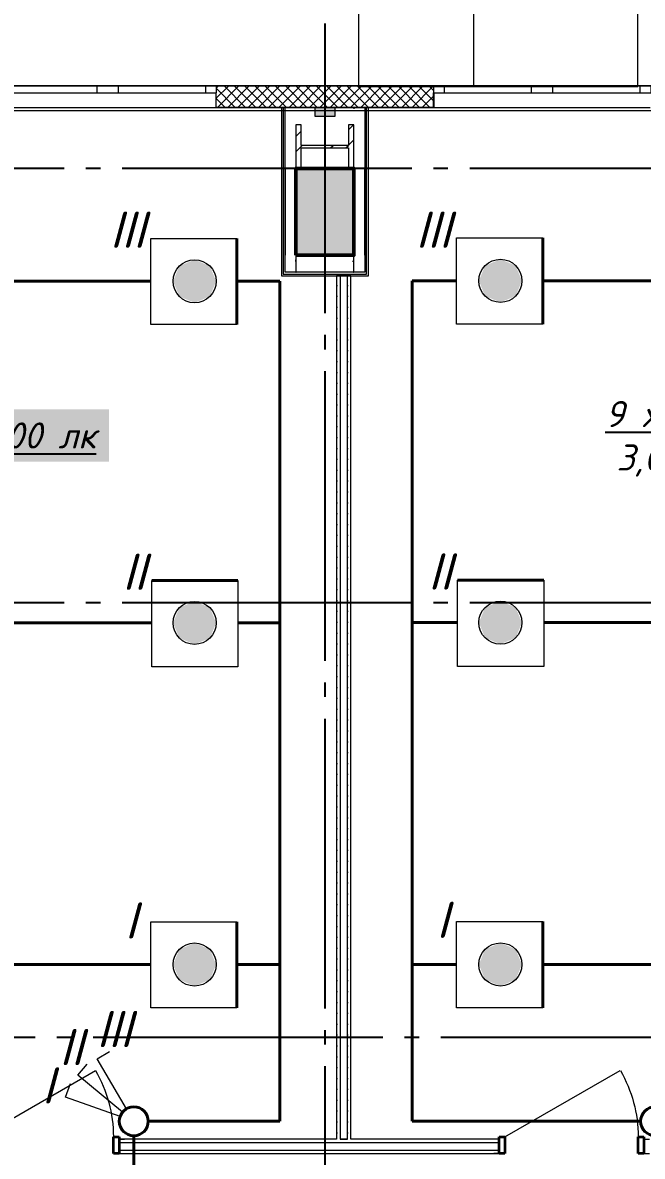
# Model space of a CAD drawing. Header units: millimetres. Extents: x 0 to 1286, y 0 to 420.
# Drawn here: x 377.3 to 420.1, y 301.4 to 379.6 of the extents above; entities that cross this region are included whole.
import ezdxf

# ---------------------------------------------------------------- set-up
doc = ezdxf.new("R2010")
doc.units = ezdxf.units.MM
doc.linetypes.add('ГОСТ 2.303 5', pattern=[24, 20, -1.5, 1, -1.5])
doc.linetypes.add('СПКБ-0000-000-АР#002$0$Achse', pattern=[2300, 0, -800, 1500, 0])
for name, color, linetype in [('Viewport2ForCustomObjects_0', 7, 'Continuous'), ('СПКБ-0000-000-АР#002$0$Двери ArchiCAD', 7, 'Continuous'), ('СПКБ-0000-000-АР#002$0$Колонны новые', 7, 'Continuous'), ('СПКБ-0000-000-АР#002$0$Колонны существующие', 7, 'Continuous'), ('СПКБ-0000-000-АР#002$0$Оболочка - Крыша', 7, 'Continuous'), ('СПКБ-0000-000-АР#002$0$Окна ArchiCAD', 7, 'Continuous'), ('СПКБ-0000-000-АР#002$0$Перекрытие новые', 7, 'Continuous'), ('СПКБ-0000-000-АР#002$0$Стены', 7, 'Continuous'), ('СПКБ-0000-000-АР#002$0$Фахверк', 7, 'Continuous'), ('Строительные оси', 7, 'Continuous'), ('ЭО_РАБОЧЕЕ ОСВЕЩЕНИЕ', 7, 'Continuous')]:
    doc.layers.add(name, color=color, linetype=linetype)
for name, color, linetype, lineweight, true_color in [('СПКБ-0000-000-АР#002$0$Двери ArchiCAD_Ном._пера__161', 7, 'Continuous', 13, 0xe11606), ('СПКБ-0000-000-АР#002$0$Двери ArchiCAD_Ном._пера__23', 7, 'Continuous', 35, 0xff6600), ('СПКБ-0000-000-АР#002$0$Двери ArchiCAD_Ном._пера__3', 7, 'Continuous', 18, 0xff6600), ('СПКБ-0000-000-АР#002$0$Колонны новые_Ном._пера__108', 7, 'Continuous', 13, 0xfd8379), ('СПКБ-0000-000-АР#002$0$Колонны существующие_Ном._пера__102', 7, 'Continuous', 13, 0xcccccc), ('СПКБ-0000-000-АР#002$0$Окна ArchiCAD_Ном._пера__68', 7, 'Continuous', 20, 0xfd4435), ('СПКБ-0000-000-АР#002$0$Перекрытие новые_Ном._пера__161', 7, 'Continuous', 13, 0xe11606), ('СПКБ-0000-000-АР#002$0$Стены_Ном._пера__161', 7, 'Continuous', 13, 0xe11606), ('СПКБ-0000-000-АР#002$0$Стены_Ном._пера__68', 7, 'Continuous', 20, 0xfd4435), ('СПКБ-0000-000-АР#002$0$Фахверк_Ном._пера__102', 7, 'Continuous', 13, 0xcccccc)]:
    doc.layers.add(name, color=color, linetype=linetype, lineweight=lineweight, true_color=true_color)
for name, color, linetype, lineweight in [('СПКБ-0000-000-АР#002$0$Колонны новые_Ном._пера__20', 1, 'Continuous', 20), ('СПКБ-0000-000-АР#002$0$Колонны существующие_Ном._пера__141', 7, 'Continuous', 50), ('СПКБ-0000-000-АР#002$0$Оболочка - Крыша_Ном._пера__20', 1, 'Continuous', 20), ('СПКБ-0000-000-АР#002$0$Окна ArchiCAD_Ном._пера__6', 5, 'Continuous', 9), ('СПКБ-0000-000-АР#002$0$Стены_Ном._пера__1', 7, 'Continuous', 13), ('СПКБ-0000-000-АР#002$0$Стены_Ном._пера__20', 1, 'Continuous', 20), ('СПКБ-0000-000-АР#002$0$Фахверк_Ном._пера__1', 7, 'Continuous', 13)]:
    doc.layers.add(name, color=color, linetype=linetype, lineweight=lineweight)
doc.styles.add('1.8', font='isocpeui.ttf', dxfattribs={"height": 1.8})
doc.styles.add('2.5', font='isocpeui.ttf')
pattern_1 = [(0, (0, 0), (0, 75), [0, -75])]
pattern_2 = [(0, (0, 0), (0, 173.2051), [0, -100]), (0, (50, 86.6), (0, 173.2051), [0, -100])]
pattern_3 = [(45, (0, 0), (-159.099, 159.099), []), (45, (-53.03, 53.03), (-159.099, 159.099), [])]

# ---------------------------------------------------------------- blocks, each defined once
blk = doc.blocks.new('*E728')
at = {"layer": 'Строительные оси', "color": 3, "linetype": 'ГОСТ 2.303 5', "lineweight": 25}
for p, q in [((60.431, 258.857), (60.431, -45.143)), ((186.431, 248.857), (-283.756, 248.857)), ((186.431, 218.857), (-283.756, 218.857)), ((280.431, 188.857), (-283.569, 188.857))]:
    blk.add_line(p, q, dxfattribs=at)
at = {"layer": 'ЭО_РАБОЧЕЕ ОСВЕЩЕНИЕ', "color": 7, "lineweight": 0}
for p, q in [((48.411, 238.07), (48.411, 244.02)), ((48.411, 244.02), (54.361, 244.02)), ((69.524, 238.099), (69.524, 244.049)), ((69.524, 244.049), (75.474, 244.049)), ((54.361, 238.07), (48.411, 238.07)), ((75.474, 238.099), (69.524, 238.099)), ((48.479, 214.448), (48.479, 220.398)), ((54.429, 220.398), (54.429, 214.448)), ((69.592, 214.465), (69.592, 220.415)), ((75.542, 220.415), (75.542, 214.465)), ((54.429, 214.448), (48.479, 214.448)), ((75.542, 214.465), (69.592, 214.465)), ((48.411, 190.891), (48.411, 196.841)), ((48.411, 196.841), (54.361, 196.841)), ((69.524, 190.897), (69.524, 196.847)), ((69.524, 196.847), (75.474, 196.847)), ((54.361, 190.891), (48.411, 190.891)), ((75.474, 190.897), (69.524, 190.897)), ((44.699, 187.367), (45.561, 187.875)), ((46.729, 183.92), (44.699, 187.367)), ((43.378, 186.239), (44.014, 187.011)), ((42.523, 184.728), (42.857, 185.671)), ((46.465, 183.695), (43.378, 186.239)), ((46.294, 183.393), (42.523, 184.728))]:
    blk.add_line(p, q, dxfattribs=at)
at = {"layer": 'ЭО_РАБОЧЕЕ ОСВЕЩЕНИЕ', "color": 5, "lineweight": 40}
for p, q in [((54.361, 244.02), (54.361, 238.07)), ((75.474, 244.049), (75.474, 238.099)), ((66.451, 217.49), (66.451, 241.091)), ((66.451, 241.091), (69.524, 241.091)), ((75.474, 241.091), (88.881, 241.091)), ((48.411, 241.063), (34.771, 241.063)), ((57.32, 241.063), (54.361, 241.063)), ((57.32, 217.473), (57.32, 241.063)), ((48.479, 220.398), (54.429, 220.398)), ((69.592, 220.415), (75.542, 220.415)), ((34.771, 217.473), (48.479, 217.473)), ((54.429, 217.473), (57.32, 217.473)), ((57.32, 193.883), (57.32, 217.473)), ((66.451, 193.889), (66.451, 217.49)), ((66.451, 217.49), (69.592, 217.49)), ((75.542, 217.49), (88.881, 217.49)), ((54.361, 196.841), (54.361, 190.891)), ((75.474, 196.847), (75.474, 190.897)), ((48.411, 193.883), (34.771, 193.883)), ((57.32, 193.883), (54.361, 193.883)), ((57.32, 183.059), (57.32, 193.883)), ((69.524, 193.889), (66.451, 193.889)), ((66.451, 183.059), (66.451, 193.889)), ((75.474, 193.889), (88.881, 193.889)), ((48.236, 183.059), (57.32, 183.059)), ((82.234, 183.059), (66.451, 183.059)), ((47.236, 182.059), (47.236, 165.131))]:
    blk.add_line(p, q, dxfattribs=at)
at = {"layer": 'ЭО_РАБОЧЕЕ ОСВЕЩЕНИЕ', "color": 7, "lineweight": 0}
for centre in [(51.436, 241.063), (72.549, 241.091), (51.436, 217.473), (72.549, 217.49), (51.436, 193.883), (72.549, 193.889)]:
    blk.add_circle(centre, 1.488, dxfattribs=at)
at = {"layer": 'ЭО_РАБОЧЕЕ ОСВЕЩЕНИЕ', "color": 5, "lineweight": 40}
for centre in [(47.236, 183.059), (83.234, 183.059)]:
    blk.add_circle(centre, 1, dxfattribs=at)
at = {"layer": 'ЭО_РАБОЧЕЕ ОСВЕЩЕНИЕ', "color": 5, "lineweight": 0}
for points in [[(50.385, 242.114), (49.949, 241.063), (52.924, 241.063)], [(51.436, 242.55), (50.385, 242.114), (52.488, 242.114)], [(50.385, 242.114), (52.488, 242.114), (52.924, 241.063)], [(71.498, 242.143), (71.062, 241.091), (74.037, 241.091)], [(72.549, 242.578), (71.498, 242.143), (73.601, 242.143)], [(71.498, 242.143), (73.601, 242.143), (74.037, 241.091)], [(71.062, 241.091), (71.498, 240.039), (73.601, 240.039)], [(71.062, 241.091), (74.037, 241.091), (73.601, 240.039)], [(49.949, 241.063), (50.385, 240.011), (52.488, 240.011)], [(49.949, 241.063), (52.924, 241.063), (52.488, 240.011)], [(50.385, 240.011), (52.488, 240.011), (51.436, 239.575)], [(71.498, 240.039), (73.601, 240.039), (72.549, 239.603)], [(50.385, 218.525), (49.949, 217.473), (52.924, 217.473)], [(51.436, 218.961), (50.385, 218.525), (52.488, 218.525)], [(50.385, 218.525), (52.488, 218.525), (52.924, 217.473)], [(71.498, 218.542), (71.062, 217.49), (74.037, 217.49)], [(72.549, 218.978), (71.498, 218.542), (73.601, 218.542)], [(71.498, 218.542), (73.601, 218.542), (74.037, 217.49)], [(49.949, 217.473), (50.385, 216.421), (52.488, 216.421)], [(49.949, 217.473), (52.924, 217.473), (52.488, 216.421)], [(71.062, 217.49), (71.498, 216.438), (73.601, 216.438)], [(71.062, 217.49), (74.037, 217.49), (73.601, 216.438)], [(50.385, 216.421), (52.488, 216.421), (51.436, 215.986)], [(71.498, 216.438), (73.601, 216.438), (72.549, 216.003)], [(50.385, 194.935), (49.949, 193.883), (52.924, 193.883)], [(51.436, 195.371), (50.385, 194.935), (52.488, 194.935)], [(50.385, 194.935), (52.488, 194.935), (52.924, 193.883)], [(71.498, 194.941), (71.062, 193.889), (74.037, 193.889)], [(72.549, 195.377), (71.498, 194.941), (73.601, 194.941)], [(71.498, 194.941), (73.601, 194.941), (74.037, 193.889)], [(49.949, 193.883), (50.385, 192.832), (52.488, 192.832)], [(49.949, 193.883), (52.924, 193.883), (52.488, 192.832)], [(71.062, 193.889), (71.498, 192.837), (73.601, 192.837)], [(71.062, 193.889), (74.037, 193.889), (73.601, 192.837)], [(50.385, 192.832), (52.488, 192.832), (51.436, 192.396)], [(71.498, 192.837), (73.601, 192.837), (72.549, 192.402)]]:
    blk.add_solid(points, dxfattribs=at)
blk = doc.blocks.new('СПКБ-0000-000-АР#002$0$Перекрытие_1', base_point=(-24406.7, -2530.4))
at = {"layer": 'СПКБ-0000-000-АР#002$0$Перекрытие новые_Ном._пера__161', "color": 12, "linetype": 'Continuous', "lineweight": 13, "true_color": 0xe11606, "flags": 128}
blk.add_lwpolyline([(-17956.9, 25286.1), (17852.7, 25286.1)], dxfattribs=at)
blk = doc.blocks.new('СПКБ-0000-000-АР#002$0$Двустворчатое Окно 19')
at = {"layer": 'СПКБ-0000-000-АР#002$0$Окна ArchiCAD_Ном._пера__6', "color": 5, "linetype": 'Continuous', "lineweight": 9}
for p, q in [((-747, 100), (747, 100)), ((-750, 0), (-675, 0)), ((-675, 0), (-675, -50)), ((-675, 0), (-75, 0)), ((-75, -50), (-75, 0)), ((-75, 0), (0, 0)), ((0, 0), (75, 0)), ((75, 0), (75, -50)), ((75, 0), (675, 0)), ((675, -50), (675, 0)), ((675, 0), (750, 0)), ((-750, -50), (750, -50)), ((-675, -50), (-750, -50)), ((-75, -50), (-675, -50)), ((0, -50), (-75, -50)), ((75, -50), (0, -50)), ((675, -50), (75, -50)), ((750, -50), (675, -50))]:
    blk.add_line(p, q, dxfattribs=at)
at = {"layer": 'СПКБ-0000-000-АР#002$0$Окна ArchiCAD_Ном._пера__68', "color": 20, "linetype": 'Continuous', "lineweight": 20, "true_color": 0xfd4435}
for p, q in [((-750, -47), (-750, 0)), ((750, -47), (750, 0)), ((-750, -50), (-750, -47)), ((750, -50), (750, -47))]:
    blk.add_line(p, q, dxfattribs=at)
blk = doc.blocks.new('СПКБ-0000-000-АР#002$0$Стена_1', base_point=(17892.7, 25306.1))
at = {"layer": 'СПКБ-0000-000-АР#002$0$Стены_Ном._пера__68', "linetype": 'Continuous', "lineweight": 20, "true_color": 0xfd4435}
for points in [[(6793.1, 25456.1), (5293.1, 25456.1), (5293.1, 25453.1), (6793.1, 25453.1)], [(5290.1, 25306.1), (5293.1, 25306.1), (5293.1, 25309.1), (5293.1, 25406.1), (5290.1, 25406.1)], [(6793.1, 25306.1), (6796.1, 25306.1), (6796.1, 25406.1), (6793.1, 25406.1), (6793.1, 25309.1)], [(6793.1, 25309.1), (5293.1, 25309.1), (5293.1, 25306.1), (6793.1, 25306.1)]]:
    blk.add_hatch(color=20, dxfattribs=at).paths.add_polyline_path(points)
h = blk.add_hatch(dxfattribs=at)
h.set_pattern_fill('СЕТКА_5X5_ДИАГОНАЛЬНАЯ', color=20, style=0, pattern_type=2)
h.set_pattern_definition([(45, (0, 0), (-35.35534, 35.35534), []), (135, (0, 0), (35.35534, 35.35534), [])])
h.paths.add_polyline_path([(6793.1, 25453.1), (5293.1, 25453.1), (5293.1, 25406.1), (5293.1, 25309.1), (6793.1, 25309.1), (6793.1, 25406.1)])
at = {"layer": 'СПКБ-0000-000-АР#002$0$Стены_Ном._пера__68', "color": 20, "linetype": 'Continuous', "lineweight": 20, "true_color": 0xfd4435}
for p, q in [((5293.1, 25456.1), (5293.1, 25453.1)), ((6793.1, 25453.1), (5293.1, 25453.1)), ((5293.1, 25453.1), (5293.1, 25406.1)), ((6793.1, 25456.1), (6793.1, 25453.1)), ((6793.1, 25453.1), (6793.1, 25406.1)), ((5290.1, 25406.1), (5290.1, 25306.1)), ((5293.1, 25406.1), (5290.1, 25406.1)), ((5293.1, 25309.1), (5293.1, 25406.1)), ((6793.1, 25406.1), (6796.1, 25406.1)), ((6793.1, 25309.1), (6793.1, 25406.1)), ((6796.1, 25406.1), (6796.1, 25306.1)), ((5293.1, 25306.1), (5290.1, 25306.1)), ((5293.1, 25309.1), (6793.1, 25309.1)), ((6793.1, 25306.1), (6796.1, 25306.1))]:
    blk.add_line(p, q, dxfattribs=at)
at = {"layer": 'СПКБ-0000-000-АР#002$0$Стены_Ном._пера__68', "color": 20, "linetype": 'Continuous', "lineweight": 20, "true_color": 0xfd4435, "flags": 128}
for points in [[(6793.1, 25456.1), (5293.1, 25456.1)], [(5293.1, 25306.1), (6793.1, 25306.1)]]:
    blk.add_lwpolyline(points, dxfattribs=at)
at = {"layer": 'СПКБ-0000-000-АР#002$0$Окна ArchiCAD', "color": 5, "linetype": 'Continuous', "lineweight": 9, "xscale": -1, "zscale": 1000, "rotation": 180}
for p in [(4543.1, 25406.1), (7543.1, 25406.1)]:
    blk.add_blockref('СПКБ-0000-000-АР#002$0$Двустворчатое Окно 19', p, dxfattribs=at)
blk = doc.blocks.new('СПКБ-0000-000-АР#002$0$Стена_44', base_point=(6123.1, 18082.9))
at = {"layer": 'СПКБ-0000-000-АР#002$0$Стены_Ном._пера__161', "linetype": 'Continuous', "lineweight": 13, "true_color": 0xe11606}
h = blk.add_hatch(dxfattribs=at)
h.set_pattern_fill('ГИПС', color=12, style=0, pattern_type=2)
h.set_pattern_definition(pattern_1)
h.paths.add_polyline_path([(6123.1, 24144.5), (6123.1, 18182.9), (6148.1, 18182.9), (6148.1, 24144.5)])
h = blk.add_hatch(dxfattribs=at)
h.set_pattern_fill('ГИПС', color=12, style=0, pattern_type=2)
h.set_pattern_definition(pattern_1)
h.paths.add_polyline_path([(6223.1, 18182.9), (6223.1, 24144.5), (6198.1, 24144.5), (6198.1, 18182.9)])
at = {"layer": 'СПКБ-0000-000-АР#002$0$Стены_Ном._пера__161', "color": 12, "linetype": 'Continuous', "lineweight": 13, "true_color": 0xe11606}
for p, q in [((6148.1, 24144.5), (6148.1, 18182.9)), ((6198.1, 18182.9), (6198.1, 24144.5))]:
    blk.add_line(p, q, dxfattribs=at)
at = {"layer": 'СПКБ-0000-000-АР#002$0$Стены_Ном._пера__161', "color": 12, "linetype": 'Continuous', "lineweight": 13, "true_color": 0xe11606, "flags": 128}
for points in [[(6223.1, 24144.5), (6123.1, 24144.5)], [(6123.1, 24144.5), (6123.1, 18182.9)], [(6223.1, 18182.9), (6223.1, 24144.5)], [(6148.1, 18182.9), (6198.1, 18182.9)]]:
    blk.add_lwpolyline(points, dxfattribs=at)
blk = doc.blocks.new('СПКБ-0000-000-АР#002$0$Однопольная Дверь 19_5')
at = {"layer": 'СПКБ-0000-000-АР#002$0$Двери ArchiCAD_Ном._пера__161', "color": 12, "linetype": 'Continuous', "lineweight": 13, "true_color": 0xe11606}
for p, q in [((-500, -15), (-537, -15)), ((-500, -40), (-500, -15)), ((-500, -90), (-500, -40)), ((500, -40), (500, -15)), ((500, -15), (537, -15)), ((500, -90), (500, -40)), ((-500, -115), (-537, -115)), ((-500, -115), (-500, -90)), ((500, -115), (500, -90)), ((500, -115), (537, -115))]:
    blk.add_line(p, q, dxfattribs=at)
at = {"layer": 'СПКБ-0000-000-АР#002$0$Двери ArchiCAD_Ном._пера__23', "color": 30, "linetype": 'Continuous', "lineweight": 35, "true_color": 0xff6600}
for p, q in [((-460, 0), (-500, 0)), ((-500, 0), (-500, -115)), ((-460, -115), (-460, 0)), ((500, 0), (460, 0)), ((460, 0), (460, -115)), ((500, -115), (500, 0)), ((-500, -115), (-460, -115)), ((460, -115), (500, -115))]:
    blk.add_line(p, q, dxfattribs=at)
at = {"layer": 'СПКБ-0000-000-АР#002$0$Двери ArchiCAD_Ном._пера__3', "color": 30, "linetype": 'Continuous', "lineweight": 18, "true_color": 0xff6600}
blk.add_line((460, 0), (-336.7, 460), dxfattribs=at)
blk.add_arc((460, 0), 920, 150, 180, dxfattribs=at)
blk = doc.blocks.new('СПКБ-0000-000-АР#002$0$Стена_47', base_point=(-13768.7, 18082.9))
at = {"layer": 'СПКБ-0000-000-АР#002$0$Стены_Ном._пера__161', "linetype": 'Continuous', "lineweight": 13, "true_color": 0xe11606}
h = blk.add_hatch(dxfattribs=at)
h.set_pattern_fill('ГИПС', color=12, style=0, pattern_type=2)
h.set_pattern_definition(pattern_1)
h.paths.add_polyline_path([(7246.3, 18182.9), (4622.8, 18182.9), (4622.8, 18157.9), (7246.3, 18157.9)])
h = blk.add_hatch(dxfattribs=at)
h.set_pattern_fill('ГИПС', color=12, style=0, pattern_type=2)
h.set_pattern_definition(pattern_1)
h.paths.add_polyline_path([(4622.8, 18082.9), (7246.3, 18082.9), (7246.3, 18107.9), (4622.8, 18107.9)])
at = {"layer": 'СПКБ-0000-000-АР#002$0$Стены_Ном._пера__161', "color": 12, "linetype": 'Continuous', "lineweight": 13, "true_color": 0xe11606}
for p, q in [((4622.8, 18182.9), (4659.8, 18182.9)), ((4622.8, 18157.9), (4622.8, 18182.9)), ((7246.3, 18182.9), (7209.3, 18182.9)), ((7246.3, 18157.9), (7246.3, 18182.9)), ((7246.3, 18157.9), (4622.8, 18157.9)), ((4622.8, 18107.9), (4622.8, 18157.9)), ((4622.8, 18107.9), (7246.3, 18107.9)), ((4622.8, 18082.9), (4622.8, 18107.9)), ((4622.8, 18082.9), (4659.8, 18082.9)), ((7246.3, 18082.9), (7209.3, 18082.9)), ((7246.3, 18107.9), (7246.3, 18157.9)), ((7246.3, 18082.9), (7246.3, 18107.9))]:
    blk.add_line(p, q, dxfattribs=at)
at = {"layer": 'СПКБ-0000-000-АР#002$0$Стены_Ном._пера__161', "color": 12, "linetype": 'Continuous', "lineweight": 13, "true_color": 0xe11606, "flags": 128}
for points in [[(6123.1, 18182.9), (4622.8, 18182.9)], [(6198.1, 18182.9), (6148.1, 18182.9)], [(7246.3, 18182.9), (6223.1, 18182.9)], [(4622.8, 18082.9), (7246.3, 18082.9)]]:
    blk.add_lwpolyline(points, dxfattribs=at)
at = {"layer": 'СПКБ-0000-000-АР#002$0$Двери ArchiCAD', "color": 21, "linetype": 'Continuous', "lineweight": 18, "true_color": 0xff9955, "xscale": -1, "zscale": 1000}
for p in [(4122.8, 18197.9), (7746.3, 18197.9)]:
    blk.add_blockref('СПКБ-0000-000-АР#002$0$Однопольная Дверь 19_5', p, dxfattribs=at)
blk = doc.blocks.new('СПКБ-0000-000-АР#002$0$Стена_111', base_point=(5843.1, 24243.5))
at = {"layer": 'СПКБ-0000-000-АР#002$0$Стены_Ном._пера__20', "linetype": 'Continuous', "lineweight": 20}
h = blk.add_hatch(dxfattribs=at)
h.set_pattern_fill('ШТУКАТУРКА', color=1, style=0, pattern_type=2)
h.set_pattern_definition(pattern_2)
h.paths.add_polyline_path([(5743.1, 24143.5), (6343.1, 24143.5), (6331.1, 24155.5), (5755.1, 24155.5)])
h = blk.add_hatch(dxfattribs=at)
h.set_pattern_fill('ШТУКАТУРКА', color=1, style=0, pattern_type=2)
h.set_pattern_definition(pattern_2)
h.paths.add_polyline_path([(6318.1, 24168.5), (5768.1, 24168.5), (5755.1, 24155.5), (6331.1, 24155.5)])
at = {"layer": 'СПКБ-0000-000-АР#002$0$Стены_Ном._пера__1', "color": 7, "linetype": 'СПКБ-0000-000-АР#002$0$Achse', "lineweight": 13, "flags": 128}
blk.add_lwpolyline([(6243.1, 24243.5), (5843.1, 24243.5)], dxfattribs=at)
at = {"layer": 'СПКБ-0000-000-АР#002$0$Стены_Ном._пера__20', "color": 1, "linetype": 'Continuous', "lineweight": 20, "flags": 128}
blk.add_lwpolyline([(5743.1, 24143.5), (6343.1, 24143.5)], dxfattribs=at)
at = {"layer": 'СПКБ-0000-000-АР#002$0$Стены_Ном._пера__68', "color": 20, "linetype": 'Continuous', "lineweight": 20, "true_color": 0xfd4435}
for p, q in [((5755.1, 24155.5), (6331.1, 24155.5)), ((6318.1, 24168.5), (5768.1, 24168.5))]:
    blk.add_line(p, q, dxfattribs=at)
blk = doc.blocks.new('СПКБ-0000-000-АР#002$0$Стена_112', base_point=(6243.1, 24243.5))
at = {"layer": 'СПКБ-0000-000-АР#002$0$Стены_Ном._пера__20', "linetype": 'Continuous', "lineweight": 20}
h = blk.add_hatch(dxfattribs=at)
h.set_pattern_fill('ШТУКАТУРКА', color=1, style=0, pattern_type=2)
h.set_pattern_definition(pattern_2)
h.paths.add_polyline_path([(6318.1, 25306.1), (6318.1, 24885.7), (6331.1, 24885.7), (6331.1, 25306.1)])
h = blk.add_hatch(dxfattribs=at)
h.set_pattern_fill('ШТУКАТУРКА', color=1, style=0, pattern_type=2)
h.set_pattern_definition(pattern_2)
h.paths.add_polyline_path([(6343.1, 24885.7), (6343.1, 25306.1), (6331.1, 25306.1), (6331.1, 24885.7)])
h = blk.add_hatch(dxfattribs=at)
h.set_pattern_fill('ШТУКАТУРКА', color=1, style=0, pattern_type=2)
h.set_pattern_definition(pattern_2)
h.paths.add_polyline_path([(6331.1, 24285.7), (6331.1, 24885.7), (6318.1, 24885.7), (6318.1, 24285.7)])
h = blk.add_hatch(dxfattribs=at)
h.set_pattern_fill('ШТУКАТУРКА', color=1, style=0, pattern_type=2)
h.set_pattern_definition(pattern_2)
h.paths.add_polyline_path([(6343.1, 24285.7), (6343.1, 24885.7), (6331.1, 24885.7), (6331.1, 24285.7)])
h = blk.add_hatch(dxfattribs=at)
h.set_pattern_fill('ШТУКАТУРКА', color=1, style=0, pattern_type=2)
h.set_pattern_definition(pattern_2)
h.paths.add_polyline_path([(6318.1, 24285.7), (6318.1, 24168.5), (6331.1, 24155.5), (6331.1, 24285.7)])
h = blk.add_hatch(dxfattribs=at)
h.set_pattern_fill('ШТУКАТУРКА', color=1, style=0, pattern_type=2)
h.set_pattern_definition(pattern_2)
h.paths.add_polyline_path([(6343.1, 24143.5), (6343.1, 24285.7), (6331.1, 24285.7), (6331.1, 24155.5)])
at = {"layer": 'СПКБ-0000-000-АР#002$0$Стены_Ном._пера__1', "color": 7, "linetype": 'Continuous', "lineweight": 13, "flags": 128}
blk.add_lwpolyline([(6243.1, 25306.1), (6318.1, 25306.1)], dxfattribs=at)
at = {"layer": 'СПКБ-0000-000-АР#002$0$Стены_Ном._пера__1', "color": 7, "linetype": 'СПКБ-0000-000-АР#002$0$Achse', "lineweight": 13, "flags": 128}
for points in [[(6243.1, 25306.1), (6243.1, 24885.7)], [(6243.1, 24285.7), (6243.1, 24243.5)]]:
    blk.add_lwpolyline(points, dxfattribs=at)
at = {"layer": 'СПКБ-0000-000-АР#002$0$Стены_Ном._пера__20', "color": 1, "linetype": 'Continuous', "lineweight": 20, "flags": 128}
for points in [[(6318.1, 25306.1), (6331.1, 25306.1)], [(6331.1, 25306.1), (6343.1, 25306.1)], [(6343.1, 24143.5), (6343.1, 25306.1)]]:
    blk.add_lwpolyline(points, dxfattribs=at)
at = {"layer": 'СПКБ-0000-000-АР#002$0$Стены_Ном._пера__68', "color": 20, "linetype": 'Continuous', "lineweight": 20, "true_color": 0xfd4435}
for p, q in [((6318.1, 25306.1), (6318.1, 24885.7)), ((6331.1, 24885.7), (6331.1, 25306.1)), ((6318.1, 24285.7), (6318.1, 24885.7)), ((6318.1, 24885.7), (6318.1, 24285.7)), ((6331.1, 24285.7), (6331.1, 24885.7)), ((6318.1, 24285.7), (6318.1, 24168.5)), ((6331.1, 24155.5), (6331.1, 24285.7))]:
    blk.add_line(p, q, dxfattribs=at)
blk = doc.blocks.new('СПКБ-0000-000-АР#002$0$Стена_113', base_point=(5843.1, 24243.5))
at = {"layer": 'СПКБ-0000-000-АР#002$0$Стены_Ном._пера__20', "linetype": 'Continuous', "lineweight": 20}
h = blk.add_hatch(dxfattribs=at)
h.set_pattern_fill('ШТУКАТУРКА', color=1, style=0, pattern_type=2)
h.set_pattern_definition(pattern_2)
h.paths.add_polyline_path([(5743.1, 25306.1), (5743.1, 24885.7), (5755.1, 24885.7), (5755.1, 25306.1)])
h = blk.add_hatch(dxfattribs=at)
h.set_pattern_fill('ШТУКАТУРКА', color=1, style=0, pattern_type=2)
h.set_pattern_definition(pattern_2)
h.paths.add_polyline_path([(5768.1, 24885.7), (5768.1, 25306.1), (5755.1, 25306.1), (5755.1, 24885.7)])
h = blk.add_hatch(dxfattribs=at)
h.set_pattern_fill('ШТУКАТУРКА', color=1, style=0, pattern_type=2)
h.set_pattern_definition(pattern_2)
h.paths.add_polyline_path([(5743.1, 24885.7), (5743.1, 24285.7), (5755.1, 24285.7), (5755.1, 24885.7)])
h = blk.add_hatch(dxfattribs=at)
h.set_pattern_fill('ШТУКАТУРКА', color=1, style=0, pattern_type=2)
h.set_pattern_definition(pattern_2)
h.paths.add_polyline_path([(5755.1, 24885.7), (5755.1, 24285.7), (5768.1, 24285.7), (5768.1, 24885.7)])
h = blk.add_hatch(dxfattribs=at)
h.set_pattern_fill('ШТУКАТУРКА', color=1, style=0, pattern_type=2)
h.set_pattern_definition(pattern_2)
h.paths.add_polyline_path([(5743.1, 24285.7), (5743.1, 24143.5), (5755.1, 24155.5), (5755.1, 24285.7)])
h = blk.add_hatch(dxfattribs=at)
h.set_pattern_fill('ШТУКАТУРКА', color=1, style=0, pattern_type=2)
h.set_pattern_definition(pattern_2)
h.paths.add_polyline_path([(5768.1, 24168.5), (5768.1, 24285.7), (5755.1, 24285.7), (5755.1, 24155.5)])
at = {"layer": 'СПКБ-0000-000-АР#002$0$Стены_Ном._пера__1', "color": 7, "linetype": 'Continuous', "lineweight": 13, "flags": 128}
blk.add_lwpolyline([(5843.1, 25306.1), (5768.1, 25306.1)], dxfattribs=at)
at = {"layer": 'СПКБ-0000-000-АР#002$0$Стены_Ном._пера__1', "color": 7, "linetype": 'СПКБ-0000-000-АР#002$0$Achse', "lineweight": 13, "flags": 128}
for points in [[(5843.1, 24885.7), (5843.1, 25306.1)], [(5843.1, 24243.5), (5843.1, 24285.7)]]:
    blk.add_lwpolyline(points, dxfattribs=at)
at = {"layer": 'СПКБ-0000-000-АР#002$0$Стены_Ном._пера__20', "color": 1, "linetype": 'Continuous', "lineweight": 20, "flags": 128}
for points in [[(5755.1, 25306.1), (5743.1, 25306.1)], [(5743.1, 25306.1), (5743.1, 24143.5)], [(5768.1, 25306.1), (5755.1, 25306.1)]]:
    blk.add_lwpolyline(points, dxfattribs=at)
at = {"layer": 'СПКБ-0000-000-АР#002$0$Стены_Ном._пера__68', "color": 20, "linetype": 'Continuous', "lineweight": 20, "true_color": 0xfd4435}
for p, q in [((5755.1, 25306.1), (5755.1, 24885.7)), ((5768.1, 24885.7), (5768.1, 25306.1)), ((5755.1, 24885.7), (5755.1, 24285.7)), ((5768.1, 24885.7), (5768.1, 24285.7)), ((5768.1, 24285.7), (5768.1, 24885.7)), ((5755.1, 24285.7), (5755.1, 24155.5)), ((5768.1, 24168.5), (5768.1, 24285.7))]:
    blk.add_line(p, q, dxfattribs=at)
blk = doc.blocks.new('СПКБ-0000-000-АР#002$0$Колонна_18', base_point=(6043.1, 24585.7))
at = {"layer": 'СПКБ-0000-000-АР#002$0$Колонны существующие_Ном._пера__102', "linetype": 'Continuous', "lineweight": 13, "true_color": 0xcccccc}
blk.add_hatch(color=254, dxfattribs=at).paths.add_polyline_path([(5843.1, 24285.7), (6243.1, 24285.7), (6243.1, 24885.7), (5843.1, 24885.7)])
at = {"layer": 'СПКБ-0000-000-АР#002$0$Колонны существующие_Ном._пера__141', "color": 7, "linetype": 'Continuous', "lineweight": 50, "flags": 128}
blk.add_lwpolyline([(5843.1, 24285.7), (6243.1, 24285.7), (6243.1, 24885.7), (5843.1, 24885.7)], close=True, dxfattribs=at)
blk = doc.blocks.new('СПКБ-0000-000-АР#002$0$Колонна_94', base_point=(6043.1, 25035.7))
at = {"layer": 'СПКБ-0000-000-АР#002$0$Колонны новые_Ном._пера__108', "linetype": 'Continuous', "lineweight": 13, "true_color": 0xfd8379}
h = blk.add_hatch(dxfattribs=at)
h.set_pattern_fill('СТАЛЬ', color=11, style=0, pattern_type=2)
h.set_pattern_definition(pattern_3)
h.paths.add_polyline_path([(6243.1, 25185.7), (6206.5, 25185.7), (6206.5, 25044.5), (5879.8, 25044.5), (5879.8, 25185.7), (5843.1, 25185.7), (5843.1, 24885.7), (5879.8, 24885.7), (5879.8, 25027), (6206.5, 25027), (6206.5, 24885.7), (6243.1, 24885.7)])
at = {"layer": 'СПКБ-0000-000-АР#002$0$Колонны новые_Ном._пера__20', "color": 1, "linetype": 'Continuous', "lineweight": 20}
for p, q in [((5879.8, 25185.7), (5843.1, 25185.7)), ((5843.1, 25185.7), (5843.1, 24885.7)), ((5879.8, 25044.5), (5879.8, 25185.7)), ((6243.1, 25185.7), (6206.5, 25185.7)), ((6206.5, 25185.7), (6206.5, 25044.5)), ((6243.1, 24885.7), (6243.1, 25185.7)), ((6206.5, 25044.5), (5879.8, 25044.5)), ((5879.8, 24885.7), (5879.8, 25027)), ((5879.8, 25027), (6206.5, 25027)), ((6206.5, 25027), (6206.5, 24885.7)), ((5843.1, 24885.7), (5879.8, 24885.7)), ((6206.5, 24885.7), (6243.1, 24885.7))]:
    blk.add_line(p, q, dxfattribs=at)
blk = doc.blocks.new('СПКБ-0000-000-АР#002$0$Колонна_95', base_point=(5843.1, 24228.2))
at = {"layer": 'СПКБ-0000-000-АР#002$0$Колонны новые_Ном._пера__108', "linetype": 'Continuous', "lineweight": 13, "true_color": 0xfd8379}
h = blk.add_hatch(dxfattribs=at)
h.set_pattern_fill('СТАЛЬ', color=11, style=0, pattern_type=2)
h.set_pattern_definition(pattern_3)
h.paths.add_polyline_path([(6243.1, 24169.4), (6243.1, 24282.4), (6243.1, 24284.4), (6241.1, 24284.4), (5845.1, 24284.4), (5843.1, 24284.4), (5843.1, 24282.4), (5843.1, 24169.4), (5845.1, 24169.4), (5845.1, 24282.4), (6241.1, 24282.4), (6241.1, 24169.4)])
at = {"layer": 'СПКБ-0000-000-АР#002$0$Колонны новые_Ном._пера__20', "color": 1, "linetype": 'Continuous', "lineweight": 20}
for p, q in [((5845.1, 24284.4), (5843.1, 24284.4)), ((5843.1, 24284.4), (5843.1, 24282.4)), ((5843.1, 24282.4), (5843.1, 24169.4)), ((6241.1, 24284.4), (5845.1, 24284.4)), ((5845.1, 24169.4), (5845.1, 24282.4)), ((5845.1, 24282.4), (6241.1, 24282.4)), ((6243.1, 24284.4), (6241.1, 24284.4)), ((6241.1, 24282.4), (6241.1, 24169.4)), ((6243.1, 24282.4), (6243.1, 24284.4)), ((6243.1, 24169.4), (6243.1, 24282.4)), ((5843.1, 24169.4), (5845.1, 24169.4)), ((6241.1, 24169.4), (6243.1, 24169.4))]:
    blk.add_line(p, q, dxfattribs=at)
blk = doc.blocks.new('СПКБ-0000-000-АР#002$0$Крыша_5', base_point=(6274.9, 26799.5))
at = {"layer": 'СПКБ-0000-000-АР#002$0$Оболочка - Крыша_Ном._пера__20', "linetype": 'Continuous', "lineweight": 20}
h = blk.add_hatch(dxfattribs=at)
h.set_pattern_fill('ПАНЕЛЬ_СЭНДВИЧ_ГОРИЗ', color=1, style=0, pattern_type=2)
h.set_pattern_definition([(269.986, (7242.6, 26908.5), (-1200, 0.3), [])])
h.paths.add_polyline_path([(6274.9, 26799.5), (6274.9, 25451.8), (8204.4, 25451.8), (8204.4, 26799.5)])
at = {"layer": 'СПКБ-0000-000-АР#002$0$Оболочка - Крыша_Ном._пера__20', "color": 1, "linetype": 'Continuous', "lineweight": 20, "flags": 128}
blk.add_lwpolyline([(6274.9, 26799.5), (6274.9, 25451.8), (8204.4, 25451.8), (8204.4, 26799.5)], close=True, dxfattribs=at)
blk = doc.blocks.new('СПКБ-0000-000-АР#002$0$Колонна_143', base_point=(6043.1, 25275.7))
at = {"layer": 'СПКБ-0000-000-АР#002$0$Фахверк_Ном._пера__102', "linetype": 'Continuous', "lineweight": 13, "true_color": 0xcccccc}
blk.add_hatch(color=254, dxfattribs=at).paths.add_polyline_path([(6113.1, 25305.7), (5973.1, 25305.7), (5973.1, 25245.7), (6113.1, 25245.7)])
at = {"layer": 'СПКБ-0000-000-АР#002$0$Фахверк_Ном._пера__1', "color": 7, "linetype": 'Continuous', "lineweight": 13, "flags": 128}
blk.add_lwpolyline([(6113.1, 25305.7), (5973.1, 25305.7), (5973.1, 25245.7), (6113.1, 25245.7)], close=True, dxfattribs=at)
blk = doc.blocks.new('*E727')
at = {"layer": 'СПКБ-0000-000-АР#002$0$Колонны новые', "color": 1, "lineweight": 20, "xscale": 0.01, "yscale": 0.01, "zscale": 0.01}
for name, p in [('СПКБ-0000-000-АР#002$0$Колонна_94', (336.75, 299.015)), ('СПКБ-0000-000-АР#002$0$Колонна_95', (334.75, 290.94))]:
    blk.add_blockref(name, p, dxfattribs=at)
at = {"layer": 'СПКБ-0000-000-АР#002$0$Колонны существующие', "color": 7, "lineweight": 50, "xscale": 0.01, "yscale": 0.01, "zscale": 0.01}
blk.add_blockref('СПКБ-0000-000-АР#002$0$Колонна_18', (336.75, 294.515), dxfattribs=at)
at = {"layer": 'СПКБ-0000-000-АР#002$0$Оболочка - Крыша', "color": 1, "linetype": 'Continuous', "lineweight": 20, "xscale": 0.01, "yscale": 0.01, "zscale": 0.01}
blk.add_blockref('СПКБ-0000-000-АР#002$0$Крыша_5', (339.067, 316.652), dxfattribs=at)
at = {"layer": 'СПКБ-0000-000-АР#002$0$Перекрытие новые', "color": 12, "linetype": 'Continuous', "lineweight": 13, "true_color": 0xe11606, "xscale": 0.01, "yscale": 0.01, "zscale": 0.01}
blk.add_blockref('СПКБ-0000-000-АР#002$0$Перекрытие_1', (32.251, 23.353), dxfattribs=at)
at = {"layer": 'СПКБ-0000-000-АР#002$0$Стены', "color": 20, "lineweight": 20, "true_color": 0xfd4435, "xscale": 0.01, "yscale": 0.01, "zscale": 0.01}
blk.add_blockref('СПКБ-0000-000-АР#002$0$Стена_1', (455.245, 301.719), dxfattribs=at)
at = {"layer": 'СПКБ-0000-000-АР#002$0$Стены', "color": 12, "lineweight": 50, "true_color": 0xdf0000, "xscale": 0.01, "yscale": 0.01, "zscale": 0.01}
for name, p in [('СПКБ-0000-000-АР#002$0$Стена_113', (334.75, 291.092)), ('СПКБ-0000-000-АР#002$0$Стена_112', (338.75, 291.092)), ('СПКБ-0000-000-АР#002$0$Стена_111', (334.75, 291.092))]:
    blk.add_blockref(name, p, dxfattribs=at)
at = {"layer": 'СПКБ-0000-000-АР#002$0$Стены', "color": 12, "lineweight": 13, "true_color": 0xe11606, "xscale": 0.01, "yscale": 0.01, "zscale": 0.01}
for name, p in [('СПКБ-0000-000-АР#002$0$Стена_44', (337.55, 229.486)), ('СПКБ-0000-000-АР#002$0$Стена_47', (138.631, 229.486))]:
    blk.add_blockref(name, p, dxfattribs=at)
at = {"layer": 'СПКБ-0000-000-АР#002$0$Фахверк', "color": 7, "lineweight": 13, "xscale": 0.01, "yscale": 0.01, "zscale": 0.01}
blk.add_blockref('СПКБ-0000-000-АР#002$0$Колонна_143', (336.75, 301.415), dxfattribs=at)

msp = doc.modelspace()

# ---------------------------------------------------------------- block references
msp.add_blockref('*E727', (61.438, 72.071))
at = {"layer": 'Viewport2ForCustomObjects_0'}
msp.add_blockref('*E728', (337.756, 120.729), dxfattribs=at)

# ---------------------------------------------------------------- texts
at = {"layer": 'ЭО_РАБОЧЕЕ ОСВЕЩЕНИЕ', "attachment_point": 5}
for s, insert, char_height, style in [('III', (384.56, 365.354), 2.5, '2.5'), ('III', (405.673, 365.354), 2.5, '2.5'), ('{\\L9 x Е3\\P}3,0 м', (421.245, 350.914), 1.8, '1.8'), ('II', (385.021, 341.736), 2.5, '2.5'), ('II', (406.134, 341.753), 2.5, '2.5'), ('I', (384.789, 317.657), 2.5, '2.5'), ('I', (406.301, 317.702), 2.5, '2.5'), ('III', (383.64, 310.163), 2.5, '2.5'), ('II', (380.667, 308.918), 2.5, '2.5'), ('I', (379.06, 306.268), 2.5, '2.5')]:
    msp.add_mtext(s, dxfattribs=dict(at, insert=insert, char_height=char_height, style=style))
at = {"layer": 'ЭО_РАБОЧЕЕ ОСВЕЩЕНИЕ', "insert": (378.642, 351.142), "char_height": 1.8, "attachment_point": 5, "style": '1.8', "bg_fill": 1, "box_fill_scale": 1.5, "bg_fill_color": 7, "bg_fill_true_color": 16777215, "bg_fill_transparency": 0}
msp.add_mtext('{\\L300 лк}', dxfattribs=at)

doc.saveas('drawing.dxf')
